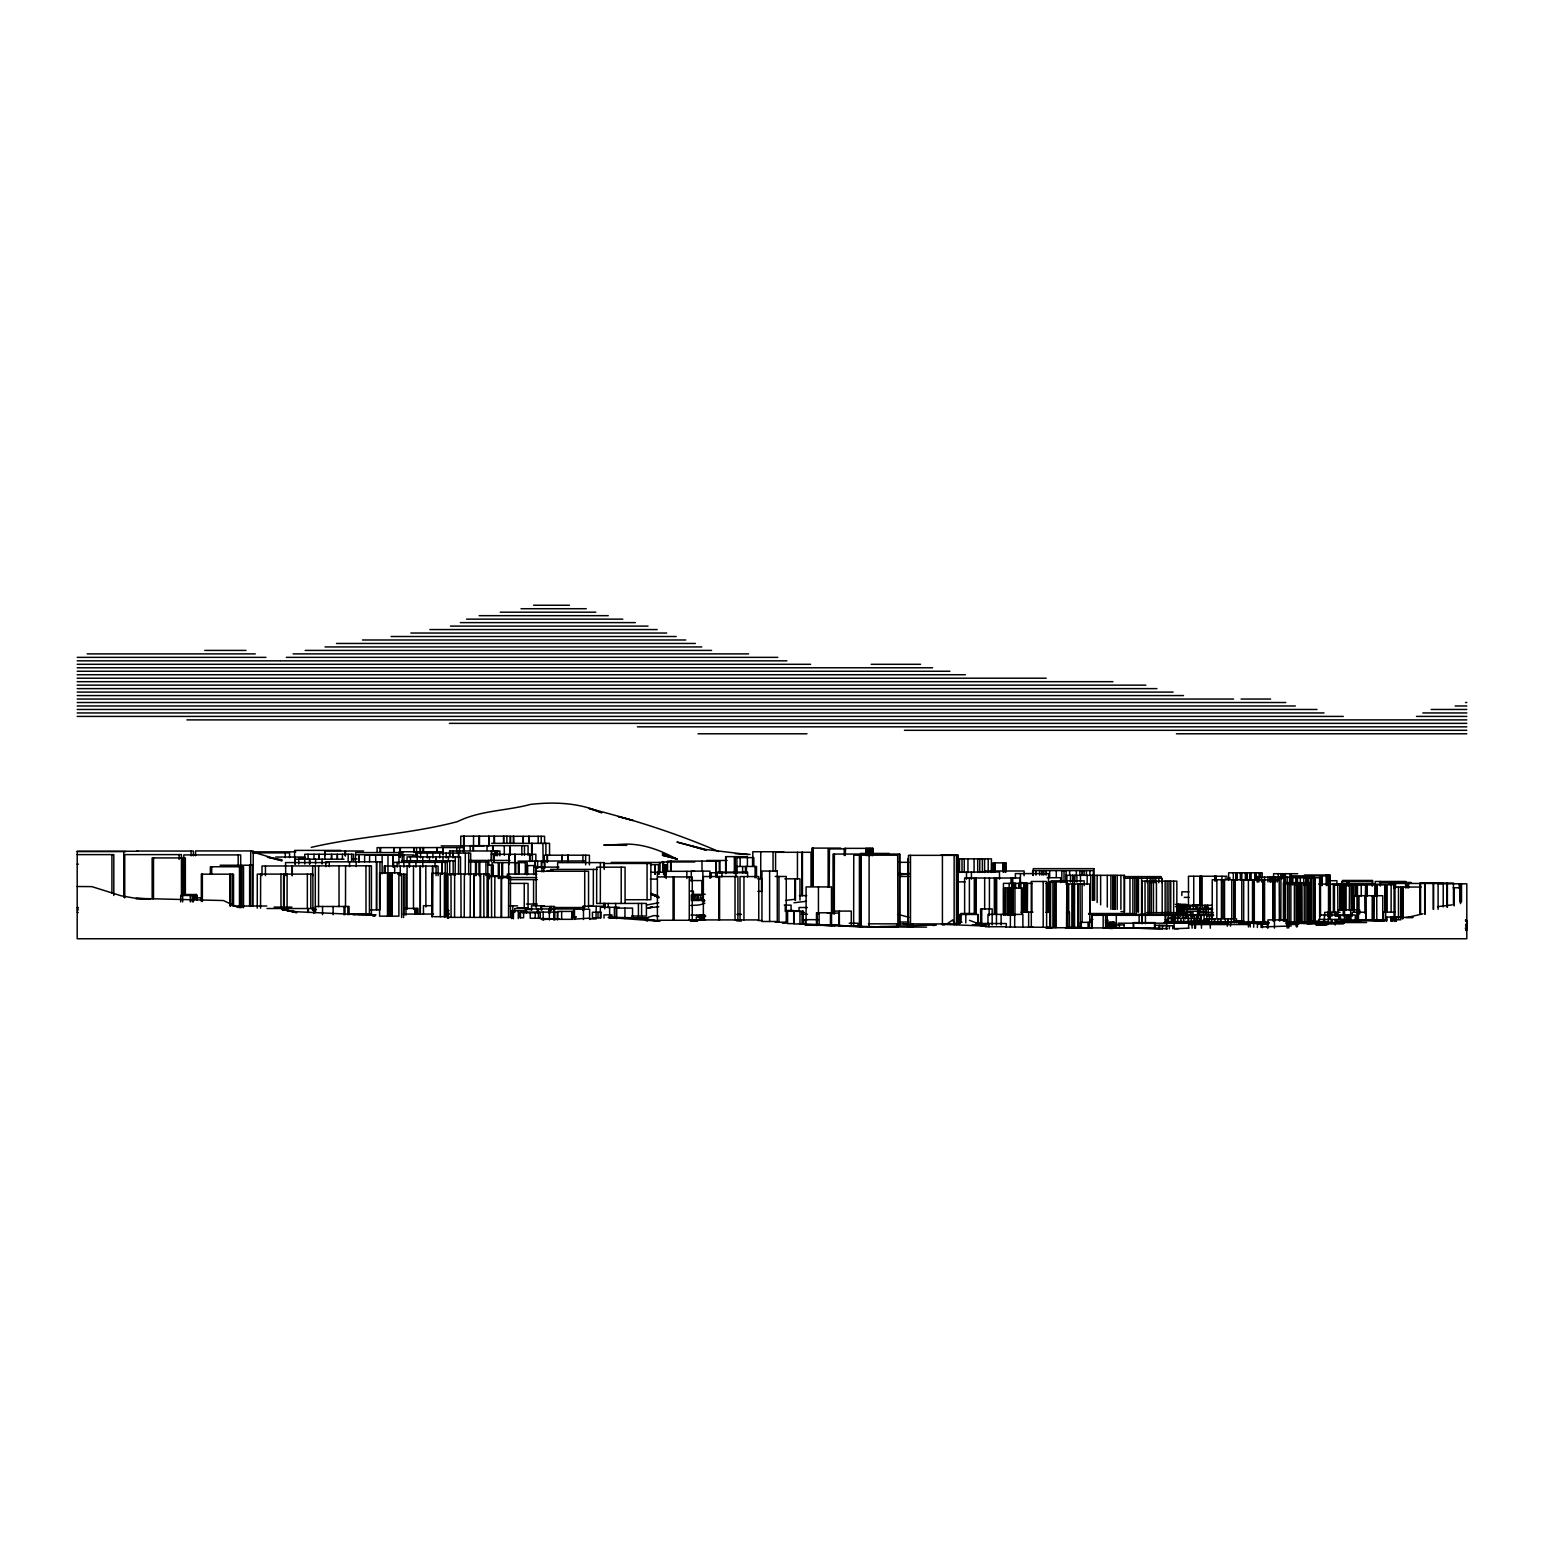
<?xml version="1.0" encoding="UTF-8"?>
<svg xmlns="http://www.w3.org/2000/svg" width="1544" height="1544" viewBox="0 0 1544 1544"><rect width="100%" height="100%" fill="white"/><g stroke="black" fill="none" stroke-linecap="round" stroke-linejoin="round"><path stroke-width="1.5" d="M946.665 924.142L952.764 919.896L954.366 923.91L959.364 923.679M353.016 914.723L375.752 914.917L357.841 914.434M933.251 925.609L936.262 924.952L879.501 926.632L908.702 927.133M445.386 915.225L449.053 913.952M448.648 914.087L446.197 914.897M704.855 903.24L702.674 904.012A200.392 88.162 90 0 1 700.243 904.688A179.104 86.734 90 0 1 697.56 905.093L690.728 905.498M639.834 919.413L642.42 918.796A217.878 85.711 -90 0 1 644.311 918.41L654.058 915.553A84.65 56.935 90 0 1 658.806 916.248M646.492 905.035L658.786 902.757M1110.426 927.905L1109.21 927.674L1162.111 928.716M1408.282 917.232L1422.912 913.836M642.42 918.834L648.152 917.696L636.398 918.468M898.415 875.236L908.876 873.228M643.501 918.583L636.07 918.448M311.232 847.366C359.482 836.173 409.507 834.281 457.507 821.62C480.319 810.291 506.451 810.947 530.654 804.366C554.605 801.741 579.425 802.687 601.697 812.781L589.152 808.516C633.349 819.574 676.851 833.49 718.713 851.516M785.587 900.442L793.944 899.38M1107.434 928.253L1112.568 928.369L1110.638 927.944M1437.541 906.695L1452.171 904.88M793.944 902.777L806.47 901.252M575.931 916.943L571.396 917.348L576.163 916.962M702.346 901.715L704.199 901.561M574.522 919.105L589.152 918.159M899.457 923.949L905.286 924.045M898.415 874.29L908.876 873.672M541.404 919.452L559.391 918.931L539.705 918.487M1291.266 925.975L1262.008 926.94M618.411 844.549L603.781 845.108L626.767 845.34L618.411 844.587C639.139 842.155 659.076 849.297 676.928 859.255L662.299 853.678L676.928 859.043L662.299 855.279L676.928 858.811M1188.88 928.176L1174.251 928.735L1174.058 923.196M548.371 919.163L542.639 919.394L556.129 919.008L549.529 919.143M690.457 920.456L704.199 920.031L690.4 920.456L697.212 920.803M690.245 920.475L703.852 920.07M1178.979 912.658L1175.64 912.736M690.612 920.475L704.682 920.127M1177.628 912.736L1185.657 912.504M690.67 920.243L704.566 919.992M77.2 908.007L78.319 907.988M77.2 907.544L78.261 907.525M696.846 920.649L690.149 920.745L697.772 920.707L690.843 920.649L696.383 920.726M658.825 906.772L648.982 907.795A157.507 99.569 90 0 1 646.646 908.162M1046.407 927.539L1051.02 927.519M637.942 918.506L644.311 918.429M355.12 914.434L296.602 911.751L281.992 909.551L296.602 912.099L281.992 909.281L296.602 912.678L281.992 909.184M1371.361 920.089L1372.558 920.07L1372.5 895.713L1372.365 920.166M1374.951 920.07L1382.999 920.996M736.662 919.954L741.352 919.934M1465.661 919.915L1466.8 920.417L1465.43 920.282M1047.179 927.597L1051.792 927.577M533.587 605.248L569.466 605.248M521.042 608.722L586.276 608.722M500.256 612.196L595.83 612.196M479.161 615.67L608.259 615.67M466.558 619.144L622.792 619.144M460.344 622.618L635.337 622.618M450.443 626.092L648.036 626.092M429.83 629.566L657.204 629.566M410.839 633.04L666.699 633.04M391.115 636.514L676.214 636.514M362.473 639.988L685.729 639.988M336.476 643.462L695.34 643.462M325.051 646.936L701.787 646.936M204.773 650.41L245.978 650.41M305.229 650.41L711.552 650.41M87.178 653.884L255.281 653.884M293.109 653.884L748.608 653.884M77.2 657.358L265.954 657.358M286.354 657.358L777.79 657.358M77.2 660.832L280.352 660.832M281.008 660.832L786.9 660.832M77.2 664.306L810.561 664.306M871.202 664.306L920.513 664.306M77.2 667.78L932.615 667.78M77.2 671.254L949.869 671.254M77.2 674.728L965.386 674.728M77.2 678.202L1046.195 678.202M77.2 681.676L1112.915 681.676M77.2 685.15L1145.841 685.15M77.2 688.624L1156.919 688.624M77.2 692.098L1173.093 692.098M77.2 695.572L1183.495 695.572M77.2 699.046L1233.598 699.046M1241.086 699.046L1270.616 699.046M77.2 702.52L1285.785 702.52M1465.545 702.52L1466.8 702.52M77.2 705.994L1295.339 705.994M1455.181 705.994L1466.8 705.994M77.2 709.468L1316.993 709.468M1431.191 709.468L1466.8 709.468M77.2 712.942L1323.999 712.942M1422.815 712.942L1466.8 712.942M77.2 716.416L1343.28 716.416M1416.466 716.416L1466.8 716.416M186.901 719.89L1466.8 719.89M449.42 723.364L1466.8 723.364M637.402 726.838L1466.8 726.838M904.456 730.312L1466.8 730.312M698.081 733.786L806.952 733.786M1176.451 733.786L1466.8 733.786M491.61 843.333L549.548 843.333L549.548 855.357M441.159 845.9L484.121 845.9M463.509 847.559L377.103 847.637L377.103 852.442M840.669 848.1L811.854 848.1L811.854 886.333M845.34 848.911L828.144 848.911L828.144 887.144M340.761 850.397L294.615 850.397L294.615 857.596M136.876 851.053L193.405 851.053L193.405 855.858M324.722 855.801L324.722 850.995L363.612 850.995M137.995 851.246L77.2 851.246L77.2 938.752L1466.8 938.752L1466.8 883.805L1438.043 883.805M77.2 851.593L125.99 851.593M252.212 851.844L295.83 851.844M442.26 851.767L399.124 851.767L399.124 856.573M783.715 851.748L752.816 851.748L752.816 866.203M398.429 852.558L355.641 852.558L355.332 861.88M252.83 852.867L289.577 852.867L289.577 857.673M860.471 853.427L889.286 853.427M866.3 854.064L833.046 854.064L833.046 913.816M875.313 854.064L899.92 854.064L899.92 925.763L898.897 925.763M491.281 854.314L535.864 854.314L535.864 861.533M77.2 854.623L113.812 854.623L113.812 895.481M355.332 854.681L403.93 854.681L403.93 861.88M365.696 854.932L414.101 854.932M941.087 855.029L958.148 855.029L958.148 924.335M412.557 856.225L418.424 856.225M275.72 857.036L304.979 857.036M737.414 857.615L753.819 857.615L753.819 866.396M298.841 858.117L305.751 858.117M352.206 858.947L357.011 858.947M957.512 858.869L991.46 858.869L991.287 872.476M344.022 859.197L295.309 859.197L295.309 864.003M469.087 860.413L509.964 860.413M706.689 860.471L727.108 860.471M401.536 860.741L455.133 860.741M518.012 861.147L584.597 860.934M382.082 861.822L325.765 861.822L325.765 866.628M469.318 862.015L487.808 862.015L487.808 875.602M661.971 861.957L694.742 861.957M611.27 862.421L663.592 862.421L663.592 874.579M898.415 862.324L908.876 862.324M327.598 862.575L285.543 862.575L285.737 875.641M1005.897 862.884L992.889 862.884L992.889 871.955M77.2 864.158L78.416 864.158M650.487 864.621L659.23 864.621L659.23 874.232M487.344 865.045L493.289 865.045L493.289 876.374M663.592 864.949L666.564 864.949L666.564 872.186M220.116 865.238L253.042 865.238M526.408 865.566L535.633 865.566L535.633 874.637M535.266 867.11L558.889 867.11M534.899 867.342L543.797 867.342L543.797 871.877M1094.04 868.654L1033.303 868.654L1033.303 875.448M550.571 869.407L597.161 869.407M547.232 870.719L552.791 870.719M984.956 870.99L1024.116 870.99L1024.116 875.795M694.51 871.318L666.139 871.318L666.139 878.536M957.647 872.128L999.489 871.974L999.489 879.192M650.892 872.263L664.673 872.263L664.673 877.069M746.138 872.765L710.568 872.765L710.568 877.571M1297.713 873.711L1273.568 873.711L1273.568 878.536M536.907 874.078L507.339 874.078L507.339 878.517M397.657 874.213L405.975 874.213L405.975 915.148M1304.429 875.004L1330.098 875.004L1330.253 918.719M488.618 875.931L499.079 875.931M1290.552 875.873L1326.528 875.873M1226.978 876.259L1188.475 876.22L1188.475 905.672M775.204 876.471L786.263 876.471L786.263 923.158L782.364 923.158M899.901 876.432L908.991 876.432M1123.53 876.606L1161.262 876.606M657.397 876.915L692.272 876.915L692.272 920.263L657.397 920.263L657.377 872.263M1314.098 877.031L1257.048 877.127L1257.048 881.952M500.43 877.552L536.791 877.552M1047.16 877.725L1060.593 877.725L1060.593 882.531M1124.321 878.227L1161.879 878.227L1161.879 882.763L1161.744 878.227M1225.106 878.092L1230.317 878.092M757.66 878.826L761.79 878.826M784.854 878.826L799.966 878.826L799.966 900.094M650.333 879.115L657.416 879.115M509.809 879.617L537.389 879.617M1247.841 879.752L1212.233 879.752L1212.233 918.333M1279.378 879.887L1243.673 879.887L1243.673 923.254M690.226 880.562L701.844 880.562L701.844 894.169M1327.493 880.717L1336.911 880.717L1336.911 885.252M1051.001 880.852L1084.158 880.852L1084.158 885.677M1405.966 881.47L1375.26 881.47L1375.086 896.331M957.203 881.875L965.077 881.875M1067.155 881.856L1049.862 881.856L1049.862 927.577M1020.835 882.55L1022.746 882.55M1380.201 882.454L1411.235 882.454M509.983 883.4L528.067 883.4L528.067 907.872L517.105 907.872M1032.357 883.361L1003.446 883.361L1003.446 914.666M1046.002 883.361L1050.19 883.361M1389.04 883.457L1443.138 883.457M1065.842 884.017L1089.832 884.017L1089.832 922.559M1335.811 884.037L1372.5 883.94M1318.653 884.094L1334.441 884.094L1334.441 913.566M1355.632 884.191L1389.774 884.191M1332.549 884.403L1366.787 884.403M1421.156 887.047L1394.078 887.047L1394.078 918.776M1453.174 887.761L1460.489 887.761L1460.489 903.626M690.245 891.081L693.41 891.081L693.41 897.025M757.795 891.37L761.964 891.37M1189.034 891.814L1181.855 891.814L1181.855 895.52M705.241 894.285L702.52 894.285L702.52 899.843L704.045 899.843M182.655 894.516L196.763 894.516L196.744 900.113M693.14 894.381L700.667 894.381L700.629 900.442L691.384 900.442L691.384 894.883L703.041 894.883M194.872 895.906L196.744 895.906M799.367 895.636L806.721 895.636M1184.248 897.373L1189.034 897.373M192.614 897.855L201.878 897.855M699.953 898.068L703.041 898.068L702.848 871.125M625.687 899.727L650.892 899.727L650.892 863.463L604.322 863.463L604.322 867.998M700.667 899.94L697.502 899.94L704.72 900.731L697.888 899.843M526.427 904.07L537.389 904.07M1186.178 904.302L1178.149 904.302L1178.149 909.86L1180.311 909.86L1180.311 904.302M1175.37 904.379L1177.242 904.379M1176.528 904.938L1178.4 904.938M1188.398 904.745L1180.041 904.745L1180.041 910.304M784.255 905.131L791.088 905.131L791.088 911.462M1192.566 904.996L1202.351 904.996M1182.376 905.286L1212.098 905.286M432.474 905.691L423.461 905.691L423.461 914.106M509.674 905.826L517.587 905.826M544.492 905.807L531.541 905.807L531.541 909.763M588.573 905.672L593.34 905.672L593.34 869.407M234.032 906.019L266.765 906.019M1178.883 906.174L1187.201 906.174L1187.201 909.879M605.016 906.251L582.995 906.251L582.995 910.477M1175.505 906.656L1178.072 906.656L1177.204 912.272M274.137 907.1L291.855 907.1M554.663 907.525L584.713 907.525L584.713 871.26M619.337 907.312L600.327 907.312L600.327 917.85M807.416 907.525L799.02 907.525L799.02 910.709M404.374 908.412L417.903 908.412L417.903 914.357M567.806 908.239L579.521 908.239M1199.225 908.354L1212.059 908.354M266.996 908.528L314.108 908.528L314.108 912.485M528.743 908.528L514.75 908.528L514.75 912.485M312.66 909.358L316.057 909.358M1184.267 909.146L1212.773 909.146M312.197 909.725L316.173 909.725M77.2 909.879L78.416 909.879M370.27 909.898L379.94 909.898L379.94 861.822M1337.953 909.918L1359.704 909.879L1359.704 913.99M445.232 910.42L448.841 910.4M510.929 910.69L526.523 910.69M786.263 910.497L793.519 910.497M799.696 910.96L787.594 910.96L787.594 923.621L793.712 923.621L793.712 910.96M835.034 911.095L851.284 911.095L851.284 926.091L841.731 926.091M1186.66 911.23L1204.108 911.23M1120.905 911.597L1124.476 911.597L1124.476 875.332L1065.823 875.332L1065.823 882.126M1184.402 911.732L1178.883 911.732L1178.786 904.302M526.157 912.099L558.638 912.099M1021.047 912.157L1032.955 912.157M1045.925 912.33L1050.306 912.33M1066.537 912.33L1069.452 912.33L1069.452 927.326M1340.057 912.311L1324.675 912.35L1324.675 916.306M1395.004 912.137L1383.54 912.137L1383.54 920.07L1385.682 920.07L1385.682 912.137M801.587 912.446L804.443 912.446M1146.652 912.658L1193.049 912.639L1193.049 916.345M1213.256 912.446L1197.468 912.446L1197.468 916.152M521.891 912.736L540.265 912.736L540.265 918.294L530.229 918.294L530.229 912.736M827.275 913.083L838.817 913.083L838.817 925.724M974.631 913.508L960.851 913.508L960.851 921.922M1088.559 913.508L1136.365 913.508M347.786 913.874L371.428 913.874L371.428 865.798L261.998 866.01L261.998 875.641M403.158 914.067L433.555 914.067M801.317 914.222L807.454 914.222M1198.781 914.28L1213.449 914.28M736.874 914.376L741.467 914.376M977.719 914.492L977.719 925.03L977.892 914.492L959.828 914.492L959.828 922.926M1088.655 914.164L1132.813 914.434M1137.716 914.376L1177.474 914.376M1113.649 914.801L1153.503 914.801M1160.432 914.723L1172.919 914.723L1172.919 920.282M703.273 915.129L704.797 915.129M1141.846 915.129L1107.241 915.129L1107.241 923.563M1172.456 914.994L1177.532 914.994L1177.705 921.498M1319.676 915.013L1355.304 915.013L1355.304 920.571L1343.782 920.571M1119.921 915.322L1165.739 915.303L1165.739 923.737M1172.919 915.438L1202.622 915.36M1206.482 915.592L1213.623 915.592M631.592 916.055L646.396 916.055L646.396 903.414L596.659 903.452L596.659 867.188L625.069 867.188L625.069 903.452M433.941 916.692L446.12 916.692L446.12 873.325L431.818 873.325L431.818 916.692M704.701 917.039L696.325 917.039L696.325 920.243L704.527 920.243M1400.89 917.097L1386.203 917.097L1386.203 921.073M447.934 917.368L510.466 917.445L510.466 876.452L488.29 876.452L488.29 917.445M1412.972 917.329L1391.8 917.445L1391.8 921.401M1405.793 917.561L1412.567 917.561M589.982 918.912L596.235 918.912M1205.015 918.873L1236.532 918.873L1236.532 922.579M818.436 919.664L805.235 919.664L805.235 925.223L830.46 925.358L830.46 912.716L816.486 912.851L816.486 925.493M1089.91 919.587L1092.92 919.587M1359.878 919.722L1386.493 919.722M802.455 919.78L807.107 919.78M1165.025 920.07L1168.519 920.07L1168.519 914.511M1391.646 919.78L1400.852 919.78M1105.369 920.224L1108.129 920.224M1352.293 920.127L1382.749 920.166L1382.749 895.713L1354.165 895.713L1354.165 911.269M758.123 920.552L761.964 920.552M1193.087 920.417L1209.454 920.417M1279.204 920.494L1280.825 920.494L1280.941 873.711M1235.412 920.745L1243.692 920.745M1359.299 920.842L1384.717 920.842M1308.424 921.131L1319.618 921.131M1335.328 921.131L1360.785 921.131M1466.009 921.382L1465.623 921.092M1165.18 921.884L1168.287 921.884M1207.447 921.98L1242.457 921.98M1308.791 922.019L1328.94 922.019M1466.8 921.942L1466.337 930.723M775.204 922.193L786.263 922.193M899.65 922.038L908.876 922.038M957.203 922.173L962.008 922.173M1164.659 922.25L1209.106 922.096M1209.512 922.077L1236.165 922.077M1244.541 922.231L1268.029 922.058M1286.499 922.173L1309.409 922.173M1092.187 922.347L1080.414 922.347L1080.414 927.905L1089.562 927.905L1089.562 922.347M1105.427 922.347L1114.671 922.347L1114.671 927.905L1091.743 927.925L1091.743 915.283L1105.62 915.283L1105.62 927.925M1164.195 922.405L1263.957 922.443M1286.075 922.482L1333.707 922.463M1337.027 922.54L1366.556 922.54M1164.62 922.694L1170.217 922.694M1178.632 922.675L1194.728 922.675M1238.481 922.984L1248.768 922.984M1264.845 922.714L1269.361 922.714M1296.265 922.656L1316.414 922.656M1342.18 922.656L1343.589 922.656M849.2 923.216L857.943 923.216L857.943 926.419L849.2 926.419M976.001 923.273L981.386 923.119M1118.088 923.196L1209.126 923.196M1245.004 923.022L1267.856 923.158M1286.577 923.196L1303.869 923.293M1320.699 923.273L1330.407 923.273M954.366 923.524L959.635 923.409M977.912 923.312L978.954 923.312M981.019 923.505L1006.302 923.544L1006.302 926.747L985.361 926.747L985.361 923.544M1264.227 923.544L1253.689 923.544L1253.689 927.249M1312.342 923.409L1302.094 923.409L1301.978 882.647M1314.948 923.351L1324.598 923.351L1324.656 919.452M1343.724 923.428L1328.245 923.351L1328.207 919.452M868.423 923.833L897.894 923.833M910.497 923.91L954.134 923.91M976.966 923.872L986.481 923.872M1199.418 923.891L1227.712 923.891M1257.337 923.737L1268.763 923.737M1285.805 923.679L1292.56 923.679M1307.054 923.891L1318.036 923.891M1321.645 923.891L1343.473 923.717M1200.209 924.2L1213.989 924.2M1267.701 924.007L1262.394 924.007L1262.394 927.712M1287.021 924.123L1298.388 924.258M1249.598 924.528L1188.61 924.528L1188.61 928.233M1290.282 924.412L1297.539 924.509M1316.627 924.335L1324.964 924.335M1315.932 924.856L1327.936 924.624M1316.356 925.03L1326.064 924.972M1154.526 925.242L1164.639 925.551M1466.8 925.396L1466.317 925.512M1166.743 925.724L1172.784 925.724L1172.784 928.909M926.593 927.114L908.451 927.037L908.451 855.337L956.469 855.337L956.469 924.663M1005.742 927.037L1032.955 927.153M1050.306 927.326L1031.315 927.191L1031.276 881.47L1046.62 881.47L1046.62 927.191M1082.112 927.365L1066.537 927.326L1066.846 884.017M1466.202 929.855L1465.7 929.642M690.843 920.649L697.521 920.668M1066.653 928.195L1092.361 928.233M371.255 914.859L375.752 914.878M1050.383 928.156L1046.446 928.137M1103.767 927.963L1113.88 928.002M1126.02 928.079L1167.592 928.735M1065.302 927.809L1089.601 927.905M1066.035 927.809L1092.341 927.963M1103.921 927.983L1128.046 928.118L1110.02 927.828M1103.979 928.233L1105.697 928.233M1176.296 912.813L1185.638 912.871L1178.825 912.697M1465.584 925.782L1466.8 925.802M1113.359 927.847L1117.933 928.021M77.2 886.507L91.829 886.623L121.088 895.771L135.718 898.357L223.475 900.538L238.104 907.544M1109.21 927.712L1111.159 927.693M1113.398 928.137L1118.126 928.176M1111.024 927.732L1125.615 928.253M1073.948 927.693L1082.112 927.79M1066.325 927.577L1072.327 927.674M1080.453 927.79L1045.732 927.693M1465.275 928.253L1466.8 928.272M891.718 927.172L854.141 926.188M1098.44 914.453L1110.541 914.801M736.7 920.88L741.409 921.035M799.483 923.737L802.031 924.084L802.147 911.327M818.609 925.126L835.092 925.628L818.609 925.126L832.602 925.609M367.781 914.627L369.769 914.704M371.776 914.762L373.764 914.82M1109.171 928.291L1112.568 928.407M1465.642 930.009L1466.8 930.048M841.924 925.937L862.922 926.651L842.117 925.86M859.969 926.458L799.657 923.737M1122.604 914.839L1103.323 914.588A244.377 195.934 90 0 0 1109.885 914.357L1118.068 914.415A121.629 97.523 -90 0 1 1124.63 914.762M1174.251 928.581L1178.439 928.755M850.242 926.014L828.858 925.126L840.534 925.57M735.427 853.716L750.056 854.43M615.496 917.812L608.394 917.464L637.132 917.812L659.713 921.17L636.398 917.831L608.394 917.483L659.713 921.208L650.661 920.166A125.431 118.714 90 0 0 645.16 919.606M526.465 909.204L532.236 909.532M944.233 925.01L941.512 924.296L985.554 926.053M1148.408 914.859L1141.267 914.357L1145.938 914.743M898.415 873.364L908.876 874.116M696.518 915.322L705.782 916.074M1384.543 920.687L1365.359 920.108L1382.247 920.764M527.122 909.262L531.869 909.686M909.435 924.335L903.182 923.621L907.602 924.123M647.496 920.977L646.338 920.842M1125.248 928.214L1126.56 928.33L1122.797 927.867M985.709 925.995L980.286 925.512A32.019 22.214 90 0 0 976.233 924.74L972.083 925.223A31.594 21.037 90 0 1 976.233 924.74L986.867 926.265M372.683 916.017L374.902 916.325M747.971 854.565L706.168 849.547L676.928 842.059L706.168 850.146L691.558 845.996M1140.9 914.473L1142.907 914.781M699.741 899.592L704.199 900.364M281.992 859.796L267.363 857.152L281.992 860.761L252.733 852.018M1465.796 921.15L1466.8 921.363M700.05 899.843L704.604 900.75M650.912 893.995L659.076 897.759L650.912 894.015L658.053 896.987M898.415 914.473L908.876 917.29M77.2 912.118L78.242 912.504M969.478 920.321L984.088 925.918M657.86 896.427L653.305 894.169A99.955 56.916 90 0 1 651.086 893.436M1466.626 924.875L1465.661 924.238M1466.588 923.737L1466.588 929.295M1461.512 883.805L1461.512 901.947M1460.026 883.805L1460.026 901.947M1459.254 883.805L1459.254 888.34M1454.216 887.761L1454.216 905.903M1453.464 904.688L1453.464 883.052L1419.94 883.052L1419.94 914.299M1447.384 883.052L1447.384 907.081M1447.056 883.052L1447.056 907.081M1443.215 882.936L1443.215 906.965M1438.101 882.936L1438.101 909.377M1433.623 882.936L1433.623 909.377M1433.237 882.936L1433.237 909.377M1425.015 882.936L1425.015 914.183M1424.707 882.936L1424.707 914.183M1420.557 882.936L1420.596 914.299M1408.611 883.457L1408.611 887.993M1407.124 883.457L1407.124 887.993M1405.638 883.457L1405.638 887.993M1402.878 887.047L1402.878 918.776M1402.666 887.047L1402.666 918.776M1398.478 887.047L1398.478 918.776M1396.316 917.445L1396.316 921.401M1395.506 883.457L1395.506 887.993M1395.332 917.445L1395.332 921.401M1395.004 918.082L1394.965 884.77L1356.79 885.001L1356.79 896.331M1394.579 917.445L1394.579 921.401M1393.827 883.457L1393.827 887.993M1392.804 917.445L1392.804 921.401M1392.09 917.445L1392.09 921.401M1391.125 885.001L1391.125 912.195M1391.163 917.097L1391.221 921.073M1390.797 917.097L1390.797 921.073M1386.879 885.001L1386.879 912.195M1386.705 917.097L1386.705 921.073M1386.531 885.001L1386.531 912.195M1386.531 917.097L1386.531 921.073M1385.219 885.001L1385.219 912.195M1384.833 885.001L1384.833 912.195M1380.413 881.47L1380.413 886.005M1377.016 885.001L1377.016 896.331M1376.688 885.001L1376.823 920.166M1375.395 885.001L1375.395 896.331M1372.693 884.982L1372.693 880.447L1342.469 880.447L1342.469 884.982M1372.211 886.217L1372.211 881.682L1341.678 881.682L1341.717 909.995M1367.212 885.001L1367.212 896.331M1366.922 885.001L1366.922 896.331M1366.131 895.713L1366.266 920.166M1365.88 920.127L1365.88 912.214L1352.293 912.214L1352.293 916.171M1365.629 885.001L1365.398 896.331M1364.761 895.713L1364.935 913.488M1361.229 885.001L1361.229 896.331M1358.72 895.713L1358.72 911.269M1358.527 895.713L1358.527 911.269M1358.45 912.214L1358.45 920.127M1358.237 912.214L1358.122 920.127M1357.466 911.269L1357.466 885.059L1333.379 885.059L1333.379 912.272M1357.273 895.713L1357.273 911.269M1356.848 912.214L1356.848 920.127M1355.844 885.059L1355.844 896.388M1355.593 885.059L1355.593 896.388M1353.721 885.059L1353.721 909.995M1353.412 885.059L1353.412 909.995M1351.926 885.059L1351.926 909.995M1351.676 885.059L1351.676 909.995M1350.653 909.879L1350.691 920.571M1350.537 915.013L1350.537 920.571M1349.379 915.013L1349.379 920.571M1348.993 915.013L1348.993 920.571M1348.761 881.682L1348.761 886.217M1348.53 881.682L1348.53 886.217M1347.835 915.013L1347.835 920.571M1347.429 915.013L1347.429 920.571M1346.812 881.682L1346.812 886.217M1346.812 915.013L1346.812 920.571M1345.789 885.059L1345.789 909.995M1345.557 885.059L1345.557 909.995M1344.863 915.013L1344.863 920.571M1344.573 909.879L1344.515 920.571M1344.168 923.158L1344.168 919.452L1318.653 919.452L1318.653 923.158M1343.84 885.059L1343.84 909.995M1343.512 885.059L1343.512 909.995M1343.589 919.452L1343.589 923.158M1343.203 909.918L1343.203 916.094M1342.662 919.452L1342.662 923.158M1342.103 885.059L1342.103 909.995M1341.504 919.452L1341.504 923.158M1340.481 915.013L1340.481 918.719M1339.98 885.059L1339.98 909.995M1340.173 915.013L1340.173 918.719M1339.767 885.059L1339.767 909.995M1339.13 915.013L1339.13 918.719M1338.745 915.013L1338.745 918.719M1337.702 885.059L1337.953 916.094M1337.355 912.311L1337.355 916.267M1336.872 919.452L1336.872 923.158M1336.081 912.311L1336.081 916.267M1335.213 912.311L1335.213 916.267M1335.174 919.452L1335.174 925.01M1331.874 912.311L1331.874 916.267M1331.893 919.452L1331.893 923.158M1331.314 919.452L1331.314 923.158M1330.33 884.094L1330.33 913.566M1329.924 915.013L1329.924 918.719M1329.635 875.004L1329.538 884.635M1328.863 884.094L1328.863 913.566M1328.863 915.013L1328.863 918.719M1328.515 884.094L1328.515 913.566M1328.4 915.013L1328.4 918.719M1328.245 912.35L1328.245 916.306M1327.936 875.004L1327.917 884.635M1327.512 875.004L1327.493 884.635M1327.686 912.35L1327.686 916.306M1327.126 875.004L1327.396 884.635M1326.701 875.004L1326.528 885.503M1326.18 875.004L1326.373 885.503M1324.405 915.013L1324.405 918.719M1323.575 919.452L1323.575 923.158M1322.146 875.873L1322.146 885.503M1321.857 875.873L1321.857 885.503M1320.738 875.873L1320.738 885.503M1320.487 875.873L1320.525 915.824M1320.216 884.094L1320.216 915.824M1319.676 918.719L1319.618 877.764L1292.811 877.764L1292.811 885.001M1315.179 877.764L1315.179 921.131M1314.677 877.764L1314.677 921.131M1313.674 877.764L1313.674 921.131M1313.288 877.764L1313.288 921.131M1311.416 877.764L1311.416 921.131M1310.721 877.764L1310.721 921.131M1310.065 923.601L1310.065 882.647L1283.431 882.647L1283.431 921.189M1308.733 877.764L1308.733 921.131M1308.135 877.764L1308.386 923.601M1307.787 877.764L1307.787 885.001M1307.556 882.647L1307.556 923.601M1306.224 877.764L1306.224 885.001M1305.915 882.647L1305.915 923.601M1305.761 877.764L1305.761 885.001M1304.217 882.647L1304.217 923.601M1303.734 877.764L1303.734 885.001M1301.187 882.647L1301.187 923.601M1300.337 877.764L1300.337 885.001M1299.739 882.647L1299.739 923.601M1299.315 882.647L1299.315 923.601M1298.639 882.647L1298.639 923.601M1298.176 882.647L1298.176 923.601M1297.481 877.764L1297.481 885.001M1297.365 922.656L1297.442 926.632M1296.999 877.764L1296.999 885.001M1296.844 922.656L1296.844 926.632M1296.535 877.764L1296.67 926.632M1296.304 882.647L1296.265 926.632M1296.034 877.764L1296.034 885.001M1294.393 882.647L1294.393 923.601M1292.27 877.243L1292.27 884.461M1291.286 873.711L1291.305 884.461M1290.958 873.711L1290.958 878.536M1290.88 882.647L1290.88 923.601M1290.61 873.711L1290.61 878.536M1290.147 873.711L1290.147 878.536M1289.954 877.243L1289.954 884.461M1289.491 877.243L1289.491 884.461M1289.182 882.647L1289.182 923.601M1288.738 924.296L1288.738 928.002M1287.542 882.647L1287.542 923.601M1287.194 877.243L1287.194 884.461M1287.156 928.118L1287.156 919.896L1267.933 919.896L1267.933 928.118M1285.38 873.711L1285.361 921.189M1284.299 882.647L1284.299 921.189M1283.894 873.711L1283.894 884.461M1282.466 873.711L1282.466 878.536M1282.292 873.711L1282.138 878.536M1281.887 873.711L1281.887 878.536M1281.288 873.711L1281.288 878.536M1279.204 877.127L1279.378 920.842M1278.297 873.711L1278.297 878.536M1277.448 877.127L1277.448 881.952M1275.711 877.127L1275.711 881.952M1275.016 877.127L1275.016 881.952M1274.823 879.887L1274.823 920.842M1274.398 879.887L1274.476 928.118M1273.414 879.887L1273.414 920.842M1273.067 877.127L1273.067 881.952M1272.835 877.127L1273.009 920.842M1272.584 877.127L1272.584 881.952M1272.256 877.127L1272.256 881.952M1271.986 877.127L1271.986 881.952M1270.422 877.127L1270.422 881.952M1270.017 877.127L1270.017 881.952M1267.971 877.127L1267.971 881.952M1267.354 924.007L1267.354 927.712M1264.555 877.127L1264.575 923.254M1264.189 879.887L1264.189 923.254M1263.146 879.887L1263.146 923.254M1262.741 879.887L1262.741 923.254M1262.22 877.61L1262.22 872.804L1228.638 872.804L1228.638 880.022M1261.506 877.127L1261.506 881.952M1261.023 923.737L1261.023 927.442M1260.502 872.804L1260.502 877.61M1259.846 877.61L1259.846 872.804L1259.595 877.61M1259.151 872.804L1258.939 881.952M1257.781 877.127L1257.781 881.952M1257.549 923.544L1257.337 927.442M1256.333 872.804L1256.333 880.022M1256.276 872.804L1256.295 880.022M1255.793 872.804L1255.793 880.022M1255.253 872.804L1255.253 880.022M1254.847 872.804L1254.847 880.022M1254.307 879.887L1254.307 923.254M1253.824 879.887L1253.824 923.254M1252.937 879.887L1252.937 923.254M1252.512 879.887L1252.512 923.254M1251.103 872.804L1251.103 880.022M1250.235 923.273L1250.235 926.979M1250.061 872.804L1250.1 880.022M1249.675 872.804L1249.675 880.022M1248.382 879.887L1248.44 926.979M1246.992 872.804L1246.992 880.022M1246.761 872.804L1246.78 880.022M1246.645 872.804L1246.645 880.022M1246.278 872.804L1246.278 880.022M1245.776 872.804L1245.776 880.022M1245.332 872.804L1245.332 880.022M1241.801 872.804L1241.781 920.745M1240.353 872.804L1240.353 880.022M1237.149 872.804L1237.149 880.022M1236.763 872.804L1236.744 880.022M1236.319 872.804L1236.319 880.022M1235.914 872.804L1235.914 880.022M1235.219 879.752L1235.219 918.333M1234.216 918.873L1234.216 922.579M1234.081 918.873L1234.081 922.579M1233.753 879.752L1233.753 918.333M1233.309 872.804L1233.309 880.022M1231.784 879.752L1231.784 918.333M1231.456 918.873L1231.321 922.579M1230.529 922.443L1230.529 926.149M1228.156 918.873L1228.156 922.579M1228.001 918.873L1228.001 922.579M1227.364 922.501L1227.364 926.207M1225.357 918.873L1225.241 922.579M1224.527 879.752L1224.527 918.333M1222.983 879.752L1222.983 918.333M1221.922 876.259L1221.922 880.775M1221.42 879.752L1221.42 918.333M1220.725 918.873L1220.725 922.579M1220.551 918.873L1220.551 922.579M1217.772 918.873L1217.907 922.579M1216.865 879.752L1216.865 918.333M1216.151 876.259L1216.151 880.775M1215.881 876.259L1215.881 880.775M1214.896 876.259L1214.896 880.775M1214.703 876.259L1214.703 880.775M1211.654 918.873L1211.789 922.579M1211.461 915.592L1211.461 919.298M1210.284 924.528L1210.284 928.233M1209.28 922.579L1209.299 914.897L1178.786 914.897L1178.786 918.603M1208.18 909.146L1208.334 912.851M1207.929 905.286L1207.929 908.991M1207.176 905.286L1207.176 908.991M1206.945 914.897L1206.771 918.603M1206.192 909.146L1206.192 912.851M1205.652 905.286L1205.69 912.851M1204.61 905.382L1204.61 909.088M1204.146 914.897L1203.992 920.456M1203.587 909.146L1203.587 912.851M1202.506 905.382L1202.506 909.088M1201.792 876.259L1201.792 905.71M1201.579 876.259L1201.579 905.71M1201.464 924.528L1201.464 928.233M1200.402 876.259L1200.402 905.71M1200.055 876.259L1200.113 910.941M1199.688 921.498L1199.688 918.294L1168.113 918.294L1168.113 921.498L1194.438 921.498L1194.419 914.897M1198.877 912.446L1198.877 916.152M1198.376 912.446L1198.376 916.152M1197.835 905.382L1197.835 910.941M1197.97 914.897L1198.067 918.603M1197.333 918.294L1197.218 921.498M1196.735 914.897L1196.735 918.603M1196.446 909.455L1196.446 905.749L1188.089 905.749L1188.089 909.455M1195.539 924.528L1195.539 928.233M1195.5 905.749L1195.5 909.455M1194.554 918.294L1194.554 921.498M1194.651 924.528L1194.651 928.233M1193.744 876.259L1193.744 905.71M1193.3 905.749L1193.3 909.455M1192.084 924.528L1192.084 928.233M1191.717 914.897L1191.717 918.603M1191.563 914.897L1191.563 918.603M1191.273 918.294L1191.08 921.498M1190.694 912.639L1190.887 916.345M1190.424 905.749L1190.424 909.455M1189.941 905.749L1189.941 909.455M1188.475 918.294L1188.475 921.498L1188.224 914.897M1187.297 912.639L1187.297 916.345M1186.873 912.639L1186.873 916.345M1186.313 906.174L1186.313 909.879M1184.692 906.174L1184.692 911.732M1184.402 906.174L1184.267 912.851M1184.132 906.174L1184.132 911.732M1183.804 918.294L1183.65 921.498M1183.09 906.174L1183.09 911.732M1183.09 914.897L1183.09 918.603M1182.511 906.174L1182.511 911.732M1182.164 906.174L1182.125 911.732M1181.237 906.174L1181.237 911.732M1180.774 906.174L1180.774 911.732M1181.025 918.294L1180.89 921.498M1180.6 912.639L1180.6 916.345M1178.612 904.302L1178.612 909.86M1176.817 912.871L1176.856 881.141L1142.039 881.141L1141.846 923.563M1175.331 914.994L1175.544 918.699M1174.81 918.294L1174.926 921.498M1174.135 914.994L1174.135 918.699M1173.672 881.141L1173.672 912.871M1173.884 914.994L1173.884 918.699M1173.633 914.511L1173.633 920.07M1172.379 918.294L1172.379 921.498M1171.143 914.511L1171.278 920.07M1170.757 881.141L1170.757 912.871M1169.387 925.724L1169.387 928.909M1169.02 881.141L1168.885 912.871M1168.345 914.511L1168.345 920.07M1167.09 881.141L1167.09 912.871M1166.801 923.196L1166.743 928.909M1166.183 928.774L1166.183 925.57L1159.602 925.57L1159.602 928.774M1165.122 881.141L1165.141 912.871M1165.025 914.511L1165.199 920.07M1162.497 925.57L1162.497 928.774M1162.188 881.141L1162.188 912.871M1159.216 925.242L1159.216 928.427L1133.431 928.176L1133.431 922.617L1154.97 922.617L1154.97 928.176M1158.791 878.227L1158.772 882.763M1156.437 881.141L1156.437 912.871M1155.8 878.227L1155.8 882.763M1154.526 922.617L1154.526 928.176M1154.024 878.227L1154.005 882.763M1153.445 881.141L1153.445 912.871M1152.094 878.227L1152.094 882.763M1151.38 881.141L1151.322 912.871M1150.203 878.227L1150.222 882.763M1149.701 881.141L1149.585 912.871M1147.945 881.141L1147.945 915.129M1147.211 878.227L1147.211 882.763M1145.436 915.303L1145.436 923.737M1145.03 881.141L1145.05 915.129M1142.135 915.303L1142.135 923.737M1141.595 878.227L1141.595 914.492M1139.144 915.129L1139.105 923.563M1138.449 878.227L1138.449 912.214M1136.654 878.227L1136.654 912.214M1136.635 878.227L1136.635 912.214M1134.821 878.227L1134.821 912.214M1133.528 922.617L1133.528 928.176M1132.871 878.227L1132.871 912.214M1129.976 878.227L1129.976 912.214M1124.341 875.332L1124.321 912.214M1120.905 875.332L1120.905 909.339M1119.4 924.895L1119.4 928.098M1117.219 875.332L1117.2 909.339M1116.312 915.129L1116.312 927.77M1114.343 922.347L1114.343 927.905M1113.591 922.347L1113.591 927.905M1113.147 922.347L1113.147 927.905M1112.722 922.347L1112.722 927.905M1112.336 922.347L1112.336 927.905M1111.776 922.347L1111.776 927.905M1110.947 922.347L1110.947 927.905M1110.908 875.332L1110.908 909.339M1110.155 922.347L1110.155 927.905M1109.345 922.347L1109.345 927.905M1108.457 922.347L1108.457 927.905M1107.434 922.347L1107.434 927.905M1107.28 875.332L1107.28 907.061M1106.816 922.347L1106.816 927.905M1106.257 922.347L1106.257 927.905M1103.169 915.283L1103.169 927.925M1100.64 875.332L1100.64 904.803M1097.147 875.332L1097.147 902.526M1094.638 875.332L1094.638 900.268M1093.924 868.654L1094.04 875.448M1093.306 875.139L1093.422 870.604L1032.627 870.604L1032.704 875.139M1092.206 915.283L1092.206 927.925M1090.682 875.332L1090.682 900.268M1090.083 893.918L1090.083 913.932M1089.89 870.604L1089.89 875.139M1088.925 922.347L1088.925 927.905M1088.057 922.347L1088.057 927.905M1087.169 875.332L1087.169 884.403M1086.416 870.604L1086.416 875.139M1084.12 870.604L1084.139 875.139M1082.112 884.017L1082.112 922.559M1081.283 922.347L1081.128 927.905L1067.136 927.616L1066.865 875.332M1080.472 875.332L1080.491 882.126M1080.047 884.017L1080.26 927.365M1079.854 870.604L1079.854 875.139M1078.272 884.017L1078.272 927.365M1078.021 884.017L1078.021 927.365M1076.901 875.332L1076.901 882.126M1076.361 870.604L1076.342 875.139M1074.527 884.017L1074.527 927.365M1074.18 884.017L1074.18 927.365M1072.733 875.332L1072.733 882.126M1072.617 875.332L1072.617 882.126M1072.443 884.017L1072.443 927.365M1072.173 884.017L1072.173 927.365M1070.494 875.332L1070.494 882.126M1069.645 870.604L1069.645 875.139M1069.239 912.33L1069.239 927.326M1068.641 884.017L1068.641 912.929M1068.294 884.017L1068.294 912.929M1066.132 870.604L1066.151 875.139M1064.048 870.604L1064.009 881.933M1061.828 870.604L1061.847 881.933M1056.289 870.604L1056.289 877.397M1056.192 881.856L1056.192 927.577M1055.266 881.856L1055.266 927.577M1054.552 881.856L1054.398 927.577M1052.931 881.856L1052.931 927.577M1050.557 881.856L1050.557 927.577M1050.345 881.856L1050.19 927.577M1049.688 870.604L1049.688 877.397M1048.53 883.226L1048.53 873.595L1015.392 873.595L1015.392 878.401M1047.971 883.361L1047.971 912.253M1047.7 883.361L1047.7 912.253M1046.388 883.361L1046.388 912.253M1046.06 870.604L1046.118 875.139M1043.705 870.604L1043.802 875.139M1043.204 881.47L1043.204 927.191M1041.968 870.604L1041.949 875.139M1039.633 870.604L1039.633 875.139M1035.966 870.604L1035.928 875.139M1031.894 883.361L1031.894 912.253M1028.632 912.157L1028.632 927.153M1027.551 883.361L1027.358 912.253M1026.992 883.361L1027.069 912.253M1026.625 883.361L1026.625 912.253M1026.22 883.361L1026.22 912.253M1025.872 883.361L1025.872 912.253M1025.312 883.361L1025.312 912.253M1024.946 883.361L1024.946 912.253M1024.579 883.361L1024.579 912.253M1024.232 883.361L1024.232 912.253M1024.019 883.361L1024.019 912.253M1022.881 927.037L1022.881 914.395L987.986 914.395L987.986 924.933M1022.649 913.102L1022.649 888.109L1003.619 888.109L1003.619 915.38M1021.723 888.109L1021.723 913.102M1021.472 888.109L1021.472 913.102M1020.777 883.361L1020.777 888.167M1020.468 873.595L1020.314 888.167M1020.179 882.821L1020.179 878.015L964.633 878.015L964.633 914.067M1019.252 883.361L1019.252 888.167M1018.693 883.361L1018.693 888.167M1015.624 883.361L1015.624 888.167M1015.103 883.361L1015.103 888.167M1014.948 888.109L1014.948 915.38M1014.678 914.395L1014.678 927.037M1014.292 883.361L1014.292 888.167M1013.771 883.361L1013.771 888.167M1013.385 883.361L1013.385 888.167M1013.018 883.361L1013.076 915.38M1012.748 878.015L1012.748 882.821M1012.71 883.361L1012.767 915.38M1012.42 883.361L1012.42 888.167M1011.88 878.015L1011.88 882.821M1011.976 883.361L1011.976 888.167M1011.609 883.361L1011.609 888.167M1010.992 878.015L1010.992 882.821M1010.992 888.109L1010.992 915.38M1010.799 888.109L1010.799 915.38M1010.471 888.109L1010.355 927.037M1009.872 888.109L1009.872 915.38M1009.583 888.109L1009.583 915.38M1009.158 883.361L1009.158 888.167M1008.753 888.109L1008.753 915.38M1007.537 888.109L1007.537 915.38M1007.248 888.109L1007.248 915.38M1005.839 862.884L1005.897 871.955M1005.453 862.884L1005.704 871.955M1005.298 862.884L1005.298 871.955M1005.376 888.109L1005.202 915.38M1004.97 862.884L1004.912 871.955M1003.484 862.884L1003.484 871.955M1003.33 862.884L1003.388 871.955M1002.847 862.884L1003.079 871.955M1001.11 914.395L1001.11 924.933M996.671 878.015L996.671 914.067M996.459 914.395L996.459 924.933M995.784 878.015L995.784 914.067M995.127 862.884L995.243 871.955M994.973 862.884L994.992 871.955M994.722 878.015L994.722 914.067M994.375 878.015L994.375 914.067M992.155 924.933L992.174 908.933L980.614 908.933L980.614 924.123M989.414 878.015L989.414 909.262M989.164 908.933L989.164 915.438M988.971 923.544L988.971 926.747M988.218 858.869L988.179 872.476M984.589 858.869L984.589 872.476M984.667 878.015L984.667 909.262M982.351 858.869L982.37 872.476M981.733 908.933L981.733 924.123M979.822 858.869L979.764 872.476M977.699 858.869L977.719 872.476M976.233 878.015L976.233 914.067M975.789 878.015L975.789 914.067M974.727 878.015L974.727 914.067M974.322 878.015L974.322 914.067M974.09 858.869L974.071 872.476M971.408 871.974L971.408 879.192M969.381 878.015L969.381 914.067M967.972 858.869L967.934 872.476M966.505 871.974L966.505 879.192M965.811 914.492L965.811 922.926M964.267 858.869L964.267 872.476M962.008 858.869L962.047 872.476M960.619 914.492L960.426 923.196M960.098 914.492L960.098 922.926M959.499 858.869L959.499 872.476M957.376 855.029L957.376 924.335M954.134 855.337L954.134 924.663M942.419 855.337L942.419 924.663M912.986 923.91L912.986 927.114M911.057 923.91L911.057 927.114M910.497 855.337L910.497 927.114M907.795 858.869L907.795 925.84M899.419 854.064L899.419 925.763M896.717 923.833L896.717 927.018M873.055 855.53L873.055 848.351L844.24 848.351L844.24 855.53M872.572 848.351L872.572 855.53M872.09 848.351L872.09 855.53M870.951 848.351L870.951 855.53M870.083 848.351L870.083 855.53M869.465 848.351L869.465 855.53M869.098 855.183L869.118 927.018M868.616 848.351L868.616 855.53M867.651 848.351L867.651 855.53M866.396 848.351L866.396 855.53M866.068 848.351L866.068 855.53M861.012 855.183L861.012 926.882M860.626 855.183L860.626 926.882M859.41 855.183L859.41 926.882L897.894 927.018L897.682 855.183L853.755 855.183L853.639 926.419M845.552 848.351L845.243 855.53M839.357 911.095L839.357 926.091M831.541 925.724L831.483 886.912L806.103 886.912L806.103 923.273M829.456 848.911L829.147 887.144M819.131 912.716L819.131 925.358M818.436 886.912L818.436 914.183M816.93 912.851L816.93 925.493L816.892 912.716M813.167 848.1L813.167 886.333M812.877 848.1L812.877 886.333M812.646 862.729L812.646 878.073M811.005 886.005L811.005 852.288L775.571 852.288L775.571 871.549M802.803 911.327L802.803 923.968M802.745 911.327L802.745 923.968M802.436 852.288L802.436 895.636M802.069 852.288L802.069 895.636M799.966 911.327L799.966 923.968M797.437 852.288L797.437 878.787M795.469 878.826L795.469 900.094M794.813 878.826L794.813 900.094M785.259 905.131L785.259 911.462M778.967 876.471L778.967 922.193M773.042 851.748L773.042 871.028M769.626 871.048L769.626 921.498M761.52 878.826L761.52 890.637M760.748 851.748L760.748 878.246M756.502 877.783L756.502 866.473L736.449 866.473L736.449 873.248M755.112 866.473L755.112 877.783M752.584 857.615L752.584 866.396M747.605 876.915L747.605 872.109L715.683 872.109L715.683 876.915M747.412 866.28L747.412 856.65L725.622 856.65L725.661 873.518M746.428 866.473L746.428 873.248M745.443 866.473L745.443 873.248M743.957 876.567L743.957 919.915M742.625 866.473L742.625 873.248M740.155 856.65L740.155 866.28M740.02 919.915L740.02 876.567L758.76 876.567L758.76 919.915L703.369 919.915L703.369 876.548L737.916 876.548L737.916 919.915M736.893 856.65L736.893 873.518M736.005 872.109L736.005 876.915M735.021 856.65L735.021 873.518M735.021 876.548L735.021 919.915M734.732 856.65L734.886 873.518M734.346 856.65L734.346 873.518M725.95 856.65L725.95 873.518M721.917 872.109L721.917 876.915M719.929 873.132L719.929 861.108L667.548 861.108L667.548 870.719M719.581 876.548L719.581 919.915M719.272 861.108L719.311 873.132M718.848 876.548L718.848 919.915M717.169 872.765L717.169 877.571M716.242 861.108L716.242 873.132M716.146 861.108L716.146 873.132M711.224 872.765L711.282 877.571M709.97 878.343L709.97 871.125L691.287 871.125L691.287 880.736M704.45 914.801L704.45 918.506M702.115 918.545L702.115 914.839L699.393 914.839L699.393 918.545M701.941 861.108L702.038 870.719M700.783 914.839L700.783 918.545M700.339 917.039L700.339 920.243M698.506 894.883L698.313 900.442M697.869 894.883L697.869 900.442M695.997 894.883L696.286 900.442M694.665 894.883L694.433 900.442M693.198 894.883L693.198 900.442M692.658 894.883L692.658 900.442M691.673 894.883L691.673 900.442M689.261 876.915L689.261 920.263M686.848 871.318L686.848 878.536M674.168 876.915L674.168 920.263M673.049 876.915L673.049 920.263M671.119 861.108L671.119 870.719M670.636 861.108L670.636 870.719M665.599 864.949L665.599 874.579M664.287 864.949L664.287 874.579M662.704 862.421L662.704 872.032M658.516 864.621L658.342 874.232M655.138 864.621L655.138 874.232M655.081 864.621L655.081 874.232M647.071 863.463L647.071 899.727M641.609 903.414L641.609 916.055M638.425 903.414L638.425 916.055M632.558 918.641L632.558 908.104L616.346 908.104L616.346 918.641M624.953 908.104L624.953 918.641M621.209 867.188L621.209 903.452M616.616 907.312L616.616 917.85M615.651 903.414L615.651 907.621M614.396 907.312L614.396 917.85M611.945 918.101L611.945 914.897L604.032 914.897L604.032 918.101M609.591 907.312L609.726 918.101M608.259 903.414L608.259 907.621M605.152 903.375L605.152 907.081M604.785 903.375L604.785 908.933M604.206 869.407L604.206 862.613L557.635 862.613L557.635 869.407M603.704 903.375L603.704 907.081M600.384 862.613L600.327 903.452M598.01 912.253L598.01 917.812M596.235 906.251L596.023 917.812M589.615 919.491L589.615 909.223L574.484 909.223L574.484 919.491M589.422 864.814L589.422 855.202L544.26 855.202L544.414 868.133M588.553 907.525L588.553 871.26L536.173 871.26L536.173 907.525M585.639 855.202L585.639 864.814M583.709 906.251L583.709 910.477M583.478 909.223L583.478 919.491M582.976 855.202L582.879 862.421M574.136 916.885L574.136 908.972L526.504 908.953L526.504 912.909M571.782 911.423L571.782 919.336M568.192 855.202L568.192 862.421M567.748 855.202L567.748 862.421M561.649 911.423L561.649 919.336M557.326 912.099L557.326 920.012M554.836 912.099L554.836 920.012M554.566 910.42L554.566 906.463L541.616 906.463L541.616 910.42M553.736 906.463L553.736 910.42M553.756 912.099L553.756 920.012M551.497 906.463L551.497 910.42M550.127 909.03L550.127 912.986M549.915 906.463L549.915 910.42M549.355 912.099L549.355 920.012M548.776 909.03L548.776 912.986M547.483 855.202L547.483 862.421M547.174 855.202L547.174 862.421M545.901 843.333L545.901 855.357M544.858 860.934L544.858 868.133M544.588 843.506L544.588 836.288L510.62 836.288L510.62 843.506M542.909 843.333L543.102 862.575M543.16 912.099L543.16 920.012M541.905 867.342L541.905 871.877M541.597 861.147L541.597 868.346M541.481 860.934L541.481 868.133M541.211 836.288L541.211 843.506M540.94 905.807L540.94 909.763M538.412 909.03L538.47 918.294M538.161 836.288L538.296 843.506M537.64 861.147L537.64 868.346M537.331 908.953L537.331 912.909M535.807 867.342L535.807 871.877M535.228 912.736L535.228 918.294M533.741 865.566L533.741 874.637M533.568 879.617L533.568 904.07M532.352 854.314L532.352 861.533M532.101 843.333L532.101 855.357M531.638 843.333L531.638 855.357M529.785 854.314L529.785 861.533M529.65 854.314L529.65 861.533M529.245 836.288L529.245 843.506M528.723 836.288L528.723 843.506M528.067 855.279L528.067 845.668L470.187 845.668L470.187 850.474M527.643 865.566L527.643 874.637M527.218 873.981L527.218 862.633L492.111 862.633L492.111 876.239M526.813 865.566L526.813 874.637M526.716 865.566L526.716 874.637M525.327 862.633L525.327 873.981M525.346 908.528L525.346 912.485M524.458 845.668L524.458 855.279M524.246 883.4L524.246 907.872M521.776 845.668L521.93 855.279M520.444 912.195L520.444 917.754M519.228 862.633L519.228 873.981M518.302 862.633L518.398 873.981M518.282 910.69L518.282 918.622M515.831 862.633L515.735 873.981M515.001 854.314L514.905 873.981M514.75 854.314L514.75 863.926M513.708 836.288L513.708 843.506M513.38 836.288L513.38 843.506M513.438 910.69L513.438 918.622M513.226 910.69L513.226 918.622M512.82 905.826L512.82 911.771M511.566 910.69L511.566 918.622M510.118 843.352L510.118 836.153L460.768 836.153L460.768 845.765M510.273 845.668L510.273 855.279M509.964 845.668L509.964 855.279M509.25 854.314L509.25 863.926M509.037 854.314L509.037 863.926M508.709 862.633L508.536 917.445M506.876 836.153L506.876 843.352M504.27 845.668L504.328 855.279M503.749 836.153L503.749 843.352M503.537 836.153L503.537 843.352M502.63 862.633L502.63 878.517M501.703 862.633L501.8 878.517M501.607 876.452L501.607 917.445M501.24 876.452L501.163 917.445M499.909 855.781L499.909 850.976L449.555 850.976L449.555 855.781M499.137 862.633L499.233 878.517M498.307 862.633L498.307 878.517M497.535 850.976L497.535 855.781M496.087 850.976L496.087 855.781M494.852 876.452L494.717 917.445M494.466 836.153L494.466 843.352M494.601 850.976L494.601 855.781M494.177 836.153L494.177 843.352M494.234 854.314L494.234 861.533M493.829 854.314L493.829 861.533M493.134 845.668L493.134 850.474M492.69 845.668L492.69 850.474M491.532 860.587L491.532 850.976L491.281 861.533M491.397 865.045L491.61 917.445M489.409 878.826L489.409 874L447.934 874L447.856 918.313M488.695 860.413L488.695 865.219M488.387 860.413L488.387 865.219M487.19 845.668L486.978 850.474M487.093 874L487.093 917.368M485.916 862.015L485.916 875.602M483.812 874L483.909 917.368M480.473 874L480.473 917.368M480.377 874L480.377 917.368M479.837 862.015L479.837 875.602M479.47 836.153L479.47 845.765M479.084 836.153L479.084 845.765M478.91 862.015L479.007 875.602M476.44 862.015L476.343 875.602M475.513 862.015L475.513 875.602M473.564 836.153L473.506 850.474M473.139 845.668L473.139 850.474M470.688 874.753L470.688 853.099L417.227 853.099L417.247 861.687M470.302 874L470.187 917.368M468.681 853.099L468.681 874.753M465.323 853.099L465.246 874.753M464.377 874L464.242 917.368M463.991 836.153L463.991 850.725M463.663 836.153L463.509 852.365M460.923 874L461.058 917.368M460.537 873.711L460.537 856.881L407.056 856.881L407.056 861.687M459.572 847.559L459.572 852.365M458.587 857.904L458.587 853.099L458.51 873.711M456.792 847.559L456.657 852.365M455.306 856.881L455.133 875.197M454.65 874L454.573 917.368M453.164 850.976L453.164 855.781M453.164 860.741L453.164 875.197M452.971 853.099L453.029 857.904M452.72 850.976L452.72 855.781M451.002 874L451.08 917.368M449.767 850.976L449.767 855.781M449.748 860.741L449.709 875.197M448.358 856.881L448.435 861.687M448.493 910.4L448.493 918.313M447.374 918.313L447.258 862.343L393.643 862.343L393.643 867.149M446.177 853.099L446.274 857.904M445.521 873.325L445.521 916.692M445.232 862.343L445.232 874.367M444.73 873.325L444.73 916.692M444.382 873.325L444.382 916.692M443.244 847.559L443.244 854.778M442.838 847.559L442.838 854.778M442.993 856.881L443.031 861.687M441.873 862.343L441.873 874.367M441.816 862.343L441.816 874.367M440.31 873.325L440.31 916.692M439.712 853.099L439.693 857.904M438.091 875.68L438.091 866.068L384.321 866.068L384.321 873.286M437.164 847.559L437.164 852.365M436.933 847.559L436.933 852.365M436.103 856.881L436.103 861.687M436.083 866.068L436.083 875.68M436.045 856.881L436.045 861.687M435.003 862.343L435.003 867.149M432.957 853.099L432.86 857.904M432.609 916.692L432.59 866.068L432.281 916.692M429.502 856.881L429.483 861.687M427.283 853.099L427.321 857.904M425.797 866.068L425.912 906.926M423.558 847.559L423.558 852.365M423.056 847.559L423.056 852.365M422.786 856.881L422.767 861.687M422.747 862.343L422.844 867.149M420.354 847.637L420.354 852.442L420.277 847.559M420.586 853.099L420.547 857.904M417.343 908.412L417.343 914.357M416.552 847.637L416.552 852.442M416.243 851.767L416.243 856.573M416.262 908.412L416.262 914.357M416.012 851.767L416.012 856.573M415.934 862.343L415.973 867.149M414.776 908.412L414.776 914.357M413.927 847.637L413.927 852.442M413.792 847.637L413.792 852.442M413.483 866.068L413.483 909.339M410.395 856.881L410.511 861.687M407.095 866.068L407.076 909.339M403.833 862.343L403.891 867.149M403.872 874.213L403.872 915.148M403.544 874.213L403.544 917.561M402.675 851.767L402.675 856.573M402.173 851.767L402.251 861.88M401.614 874.213L401.614 917.561M400.398 847.637L400.398 857.248M400.05 847.637L400.05 857.248M400.243 866.068L400.301 875.68M398.931 854.681L398.931 864.293M397.097 862.343L397.117 867.149M394.743 866.068L394.646 873.286M394.048 847.637L394.048 852.442M393.836 847.637L393.836 852.442M392.099 872.785L392.099 916.152M391.79 872.785L391.79 916.152M391.597 872.785L391.597 916.152M390.979 872.785L390.979 916.152M390.651 872.785L390.651 916.152M390.304 872.785L390.304 916.152M388.876 872.785L388.876 916.152M388.528 872.785L388.528 916.152M388.007 854.681L387.93 873.286M387.486 872.785L387.486 916.152M384.958 866.068L384.958 873.286M384.61 866.068L384.61 873.286M382.121 854.681L382.121 873.904M380.596 847.637L380.596 852.442M380.113 847.637L380.113 852.442M375.655 854.681L375.713 861.88M369.653 854.681L369.556 861.88M369.421 865.798L369.421 913.874M365.947 865.798L366.005 913.874M364.635 854.681L364.616 861.88M358.864 854.681L358.864 861.88M358.787 854.681L358.787 861.88M356.182 861.822L356.162 866.628M353.441 861.494L353.441 854.257L304.747 854.257L304.728 864.003M351.607 854.257L351.607 861.494M349.562 861.822L349.542 866.628M349.079 914.704L349.079 906.482L315.478 906.482L315.478 912.658M348.211 854.257L348.153 861.494M347.863 906.482L347.863 914.704M345.47 850.995L345.47 855.801M345.586 865.798L345.509 906.656M345.103 850.995L345.103 855.801M344.988 906.482L344.988 914.704M344.003 906.482L344.003 914.704M342.44 854.257L342.401 859.082M339.024 865.798L339.043 906.656M333.118 906.482L333.118 914.704M329.258 861.822L329.258 866.628M324.819 850.995L324.858 859.082M322.542 906.482L322.542 914.704M322.098 859.197L322.02 864.003M318.624 865.798L318.547 906.656M315.594 859.197L315.555 864.003M315.285 865.798L315.285 909.069M313.992 854.257L313.992 859.082M313.721 908.528L313.741 913.43M312.892 910.458L312.892 874.116L257.269 874.116L257.269 908.2M312.66 866.01L312.641 875.641M310.807 874.116L310.807 908.2M309.668 859.197L309.668 864.003M309.572 859.197L309.572 864.003M308.375 908.528L308.375 912.485M308.067 854.257L308.105 859.082M307.7 908.528L307.7 912.485M307.352 874.116L307.333 908.2M298.783 859.197L298.725 864.003M294.981 857.036L294.981 864.254M292.318 866.01L292.318 875.641M292.241 866.01L292.241 875.641M287.107 874.116L287.087 908.2M285.273 852.867L285.273 857.673M284.096 874.116L284.096 908.2M283.594 874.116L283.594 908.2M280.95 874.116L280.989 908.2M265.471 866.01L265.433 875.641M260.647 874.116L260.55 908.2M253.042 906.193L253.235 850.937L195.567 850.937L195.567 855.743M252.155 865.238L252.155 906.193M250.707 850.937L250.707 865.373M250.244 865.238L250.244 906.193M249.626 865.238L249.626 906.193M243.527 907.698L243.527 866.763L210.37 866.763L210.37 873.981M241.925 866.763L241.925 907.698M240.69 864.543L240.69 854.913L183.813 854.913L183.813 859.738M240.613 866.763L240.613 907.698M239.474 866.763L239.474 907.698M238.181 854.913L238.181 864.543M233.549 906L233.549 874.174L201.338 874.174L201.338 901.445M232.333 874.174L232.333 906M230.481 874.174L230.481 906M229.979 874.174L229.979 906M211.702 866.763L211.702 873.981M211.161 866.763L211.161 873.981M202.36 874.174L202.36 901.445M201.859 874.174L201.859 901.445M196.686 895.906L196.686 900.113M195.702 894.516L195.702 898.801M193.946 899.766L193.946 895.481L180.687 895.481L180.687 901.908M193.386 895.481L193.386 901.908M192.267 895.481L192.267 901.908M191.07 851.053L191.07 855.858M190.317 895.481L190.317 901.908M185.357 893.976L185.357 857.924L152.142 857.924L152.18 898.782M183.91 857.924L183.91 893.976M182.597 857.924L182.597 893.976M182.636 895.481L182.636 901.908M181.459 896.388L181.42 854.604L124.755 854.604L124.755 897.875M179.143 854.604L179.143 859.41M153.512 857.924L153.512 898.782M123.752 851.593L123.752 897.276M111.921 854.623L111.921 893.088M700.648 899.727A114.159 105.378 -90 0 1 704.392 900.364M702.694 916.441A128.306 56.086 90 0 0 697.27 915.341L696.363 915.264A158.337 69.229 90 0 0 690.94 915.109M652.359 907.023L648.982 907.775L652.359 907.023M777.269 871.048L761.945 871.048L761.945 921.498L777.269 921.498L777.269 871.048M398.892 872.785L379.592 872.785L379.592 916.152L398.892 916.152L398.892 872.785M803.208 911.327L794.06 911.327L794.06 923.968L803.208 923.968L803.15 911.327M572.766 911.423L557.789 911.423L557.789 919.336L572.766 919.336L572.766 911.423M523.59 912.195L520.116 912.195L520.116 917.754L523.59 917.754L523.59 912.195M601.021 912.253L592.433 912.253L592.471 917.812L601.021 917.812L601.021 912.253M1124.051 924.895L1116.505 924.895L1116.505 928.098L1124.051 928.098L1124.051 924.895M1051.85 927.77L1047.102 927.732L1051.831 927.77M150.328 898.897L135.718 898.473L150.328 899.013M633.04 820.424L618.411 816.602L633.04 820.462M658.612 896.736L654.405 894.69L658.612 896.697M1400.775 918.776L1400.775 887.047L1400.64 918.776M1373.793 920.166L1373.793 895.713L1373.6 920.166M1349.63 909.995L1349.63 885.059L1349.437 909.995M1214.568 922.579L1214.568 918.873L1214.395 922.579M1211.654 912.851L1211.654 909.146L1211.519 912.851M1200.807 920.456L1200.807 914.897L1200.653 920.456M1185.58 918.603L1185.58 914.897L1185.464 918.603M1115.154 909.339L1115.154 875.332L1115.096 909.339M1113.224 909.339L1113.224 875.332L1113.108 909.339M1092.959 900.268L1092.959 875.332L1092.901 900.268M1082.305 875.139L1082.305 870.604L1082.286 875.139M1074.605 882.126L1074.605 875.332L1074.527 882.126M994.529 871.955L994.529 862.884L994.433 871.955M834.339 913.816L834.32 854.064L834.146 913.816M659.655 872.032L659.655 862.421L659.577 872.032M562.209 862.421L562.209 855.202L562.035 862.421M534.938 865.952L534.938 861.147L534.822 865.952M523.3 843.506L523.3 836.288L523.204 843.506M488.83 845.765L488.83 836.153L488.695 845.765M474.085 917.368L474.085 874L473.969 917.368M420.315 914.144L420.315 866.068L420.277 914.144M409.411 867.149L409.411 862.343L409.334 867.149M392.987 866.705L392.987 854.681L392.89 866.705M376.582 909.898L376.582 861.822L376.504 909.898M337.364 859.082L337.364 854.257L337.306 859.082M331.574 859.082L331.574 854.257L331.477 859.082M319.01 859.082L319.01 854.257L318.913 859.082"/></g></svg>
